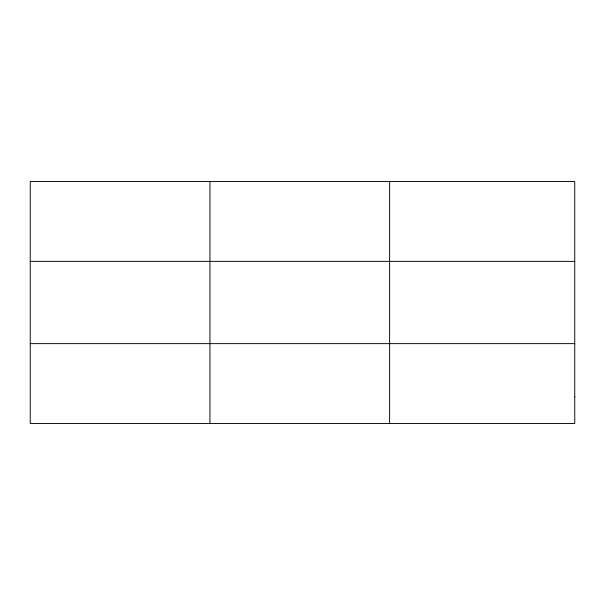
<?xml version="1.0" encoding="UTF-8"?>
<svg xmlns="http://www.w3.org/2000/svg" width="605" height="605" viewBox="0 0 605 605"><rect width="100%" height="100%" fill="white"/><g stroke="black" fill="none" stroke-linecap="round" stroke-linejoin="round"><path stroke-width="0.91" d="M209.935 423.477L209.935 181.523M389.62 423.477L389.62 181.523M30.25 261.368L574.75 261.368M30.25 343.632L574.75 343.632M574.75 396.865L574.75 423.477L30.25 423.477L30.25 181.523L574.75 181.523L574.75 396.865"/></g></svg>
